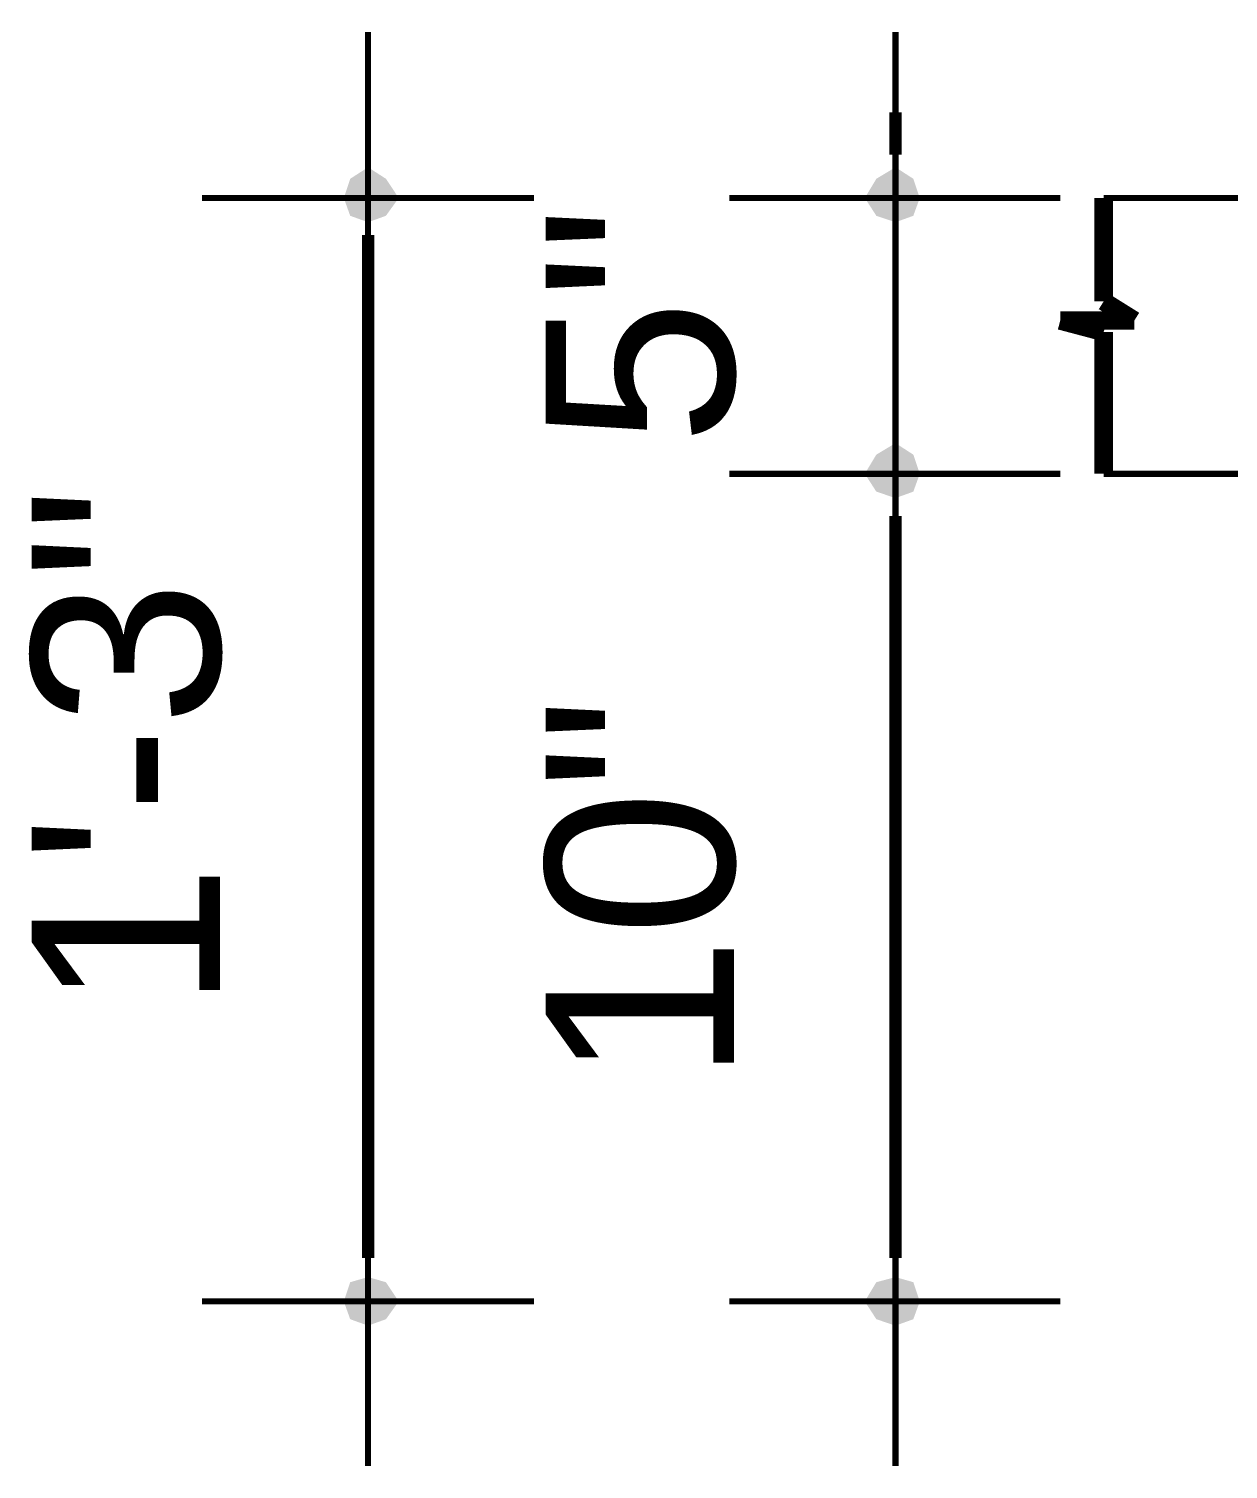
# Model space of a CAD drawing. Header units: millimetres. Extents: x 5 to 350, y 3 to 213.
# Drawn here: x 173.96 to 190.53, y 158.46 to 178.35 of the extents above; entities that cross this region are included whole.
import ezdxf

# ---------------------------------------------------------------- set-up
doc = ezdxf.new("R2010")
doc.units = ezdxf.units.MM
for name, color, linetype in [('H', 251, 'Continuous'), ('P', 255, 'Continuous'), ('T', 255, 'Continuous')]:
    doc.layers.add(name, color=color, linetype=linetype)
doc.styles.get("Standard").update_dxf_attribs({"font": 'arial.ttf'})

msp = doc.modelspace()

# ---------------------------------------------------------------- hatches: boundary and pattern name
at = {"layer": 'H', "linetype": 'Continuous'}
for points in [[(178.312, 176.018), (178.4, 176.283), (178.647, 176.018), (178.312, 176.018)], [(178.647, 176.018), (178.4, 176.283), (178.647, 176.442), (178.647, 176.018)], [(178.647, 176.018), (178.647, 176.442), (178.894, 176.283), (178.647, 176.018)], [(178.647, 176.018), (178.894, 176.283), (179.07, 176.018), (178.647, 176.018)], [(185.508, 176.018), (185.667, 176.283), (185.932, 176.018), (185.508, 176.018)], [(185.932, 176.018), (185.667, 176.283), (185.932, 176.442), (185.932, 176.018)], [(185.932, 176.018), (185.932, 176.442), (186.178, 176.283), (185.932, 176.018)], [(185.932, 176.018), (186.178, 176.283), (186.267, 176.018), (185.932, 176.018)], [(178.4, 175.772), (178.312, 176.018), (178.647, 176.018), (178.4, 175.772)], [(178.647, 175.683), (178.4, 175.772), (178.647, 176.018), (178.647, 175.683)], [(178.647, 175.683), (178.647, 176.018), (178.894, 175.772), (178.647, 175.683)], [(178.894, 175.772), (178.647, 176.018), (179.07, 176.018), (178.894, 175.772)], [(185.667, 175.772), (185.508, 176.018), (185.932, 176.018), (185.667, 175.772)], [(185.932, 175.683), (185.667, 175.772), (185.932, 176.018), (185.932, 175.683)], [(185.932, 175.683), (185.932, 176.018), (186.178, 175.772), (185.932, 175.683)], [(186.178, 175.772), (185.932, 176.018), (186.267, 176.018), (186.178, 175.772)], [(185.932, 172.208), (185.667, 172.473), (185.932, 172.632), (185.932, 172.208)], [(185.932, 172.208), (185.667, 172.473), (185.932, 172.632), (185.932, 172.208)], [(185.932, 172.208), (185.932, 172.632), (186.178, 172.473), (185.932, 172.208)], [(185.932, 172.208), (185.932, 172.632), (186.178, 172.473), (185.932, 172.208)], [(185.508, 172.208), (185.667, 172.473), (185.932, 172.208), (185.508, 172.208)], [(185.508, 172.208), (185.667, 172.473), (185.932, 172.208), (185.508, 172.208)], [(185.932, 172.208), (186.178, 172.473), (186.267, 172.208), (185.932, 172.208)], [(185.932, 172.208), (186.178, 172.473), (186.267, 172.208), (185.932, 172.208)], [(185.667, 171.962), (185.508, 172.208), (185.932, 172.208), (185.667, 171.962)], [(185.667, 171.962), (185.508, 172.208), (185.932, 172.208), (185.667, 171.962)], [(185.932, 171.873), (185.667, 171.962), (185.932, 172.208), (185.932, 171.873)], [(185.932, 171.873), (185.667, 171.962), (185.932, 172.208), (185.932, 171.873)], [(185.932, 171.873), (185.932, 172.208), (186.178, 171.962), (185.932, 171.873)], [(186.178, 171.962), (185.932, 172.208), (186.267, 172.208), (186.178, 171.962)], [(185.932, 171.873), (185.932, 172.208), (186.178, 171.962), (185.932, 171.873)], [(186.178, 171.962), (185.932, 172.208), (186.267, 172.208), (186.178, 171.962)], [(178.312, 160.778), (178.4, 161.043), (178.647, 160.778), (178.312, 160.778)], [(178.647, 160.778), (178.4, 161.043), (178.647, 161.114), (178.647, 160.778)], [(178.647, 160.778), (178.647, 161.114), (178.894, 161.043), (178.647, 160.778)], [(178.647, 160.778), (178.894, 161.043), (179.07, 160.778), (178.647, 160.778)], [(185.508, 160.778), (185.667, 161.043), (185.932, 160.778), (185.508, 160.778)], [(185.932, 160.778), (185.667, 161.043), (185.932, 161.114), (185.932, 160.778)], [(185.932, 160.778), (185.932, 161.114), (186.178, 161.043), (185.932, 160.778)], [(185.932, 160.778), (186.178, 161.043), (186.267, 160.778), (185.932, 160.778)], [(178.4, 160.532), (178.312, 160.778), (178.647, 160.778), (178.4, 160.532)], [(178.647, 160.443), (178.4, 160.532), (178.647, 160.778), (178.647, 160.443)], [(178.647, 160.443), (178.647, 160.778), (178.894, 160.532), (178.647, 160.443)], [(178.894, 160.532), (178.647, 160.778), (179.07, 160.778), (178.894, 160.532)], [(185.667, 160.532), (185.508, 160.778), (185.932, 160.778), (185.667, 160.532)], [(185.932, 160.443), (185.667, 160.532), (185.932, 160.778), (185.932, 160.443)], [(185.932, 160.443), (185.932, 160.778), (186.178, 160.532), (185.932, 160.443)], [(186.178, 160.532), (185.932, 160.778), (186.267, 160.778), (186.178, 160.532)]]:
    msp.add_hatch(color=256, dxfattribs=at).paths.add_polyline_path(points)

# ---------------------------------------------------------------- linework, layer by layer
at = {"layer": 'P'}
for points, const_width in [([(178.647, 173.743), (178.647, 178.312)], 0.085), ([(185.932, 178.312), (185.932, 173.743)], 0.085), ([(185.932, 176.618), (185.932, 177.2)], 0.169), ([(188.807, 174.59), (188.807, 176.018)], 0.254), ([(176.354, 176.018), (180.94, 176.018)], 0.085), ([(188.207, 176.018), (183.638, 176.018)], 0.085), ([(209.797, 176.018), (188.807, 176.018)], 0.085), ([(178.647, 175.507), (178.647, 161.378)], 0.169), ([(189.23, 174.325), (188.807, 174.59)], 0.254), ([(185.932, 169.933), (185.932, 174.502)], 0.085), ([(185.932, 169.933), (185.932, 174.502)], 0.085), ([(188.807, 174.166), (188.207, 174.325)], 0.254), ([(188.207, 174.325), (189.23, 174.325)], 0.254), ([(188.807, 172.208), (188.807, 174.166)], 0.254), ([(183.638, 172.208), (188.207, 172.208)], 0.085), ([(183.638, 172.208), (188.207, 172.208)], 0.085), ([(188.807, 172.208), (195.068, 172.208)], 0.085), ([(185.932, 171.626), (185.932, 171.115)], 0.169), ([(185.932, 171.626), (185.932, 161.378)], 0.169), ([(178.647, 163.072), (178.647, 158.503)], 0.085), ([(185.932, 163.072), (185.932, 158.503)], 0.085), ([(180.94, 160.778), (176.354, 160.778)], 0.085), ([(188.207, 160.778), (183.638, 160.778)], 0.085)]:
    msp.add_lwpolyline(points, dxfattribs=dict(at, const_width=const_width))

# ---------------------------------------------------------------- texts
at = {"layer": 'T', "char_height": 2.6, "attachment_point": 1, "rotation": 90}
for s, insert in [('{\\fArial|b0|i0|c0|p18;5"}', (181.1, 172.6)), ('{\\fArial|b0|i0|c0|p18;1\'-3"}', (174, 164.8)), ('{\\fArial|b0|i0|c0|p18;10"}', (181.1, 163.8))]:
    msp.add_mtext(s, dxfattribs=dict(at, insert=insert))

doc.saveas('drawing.dxf')
